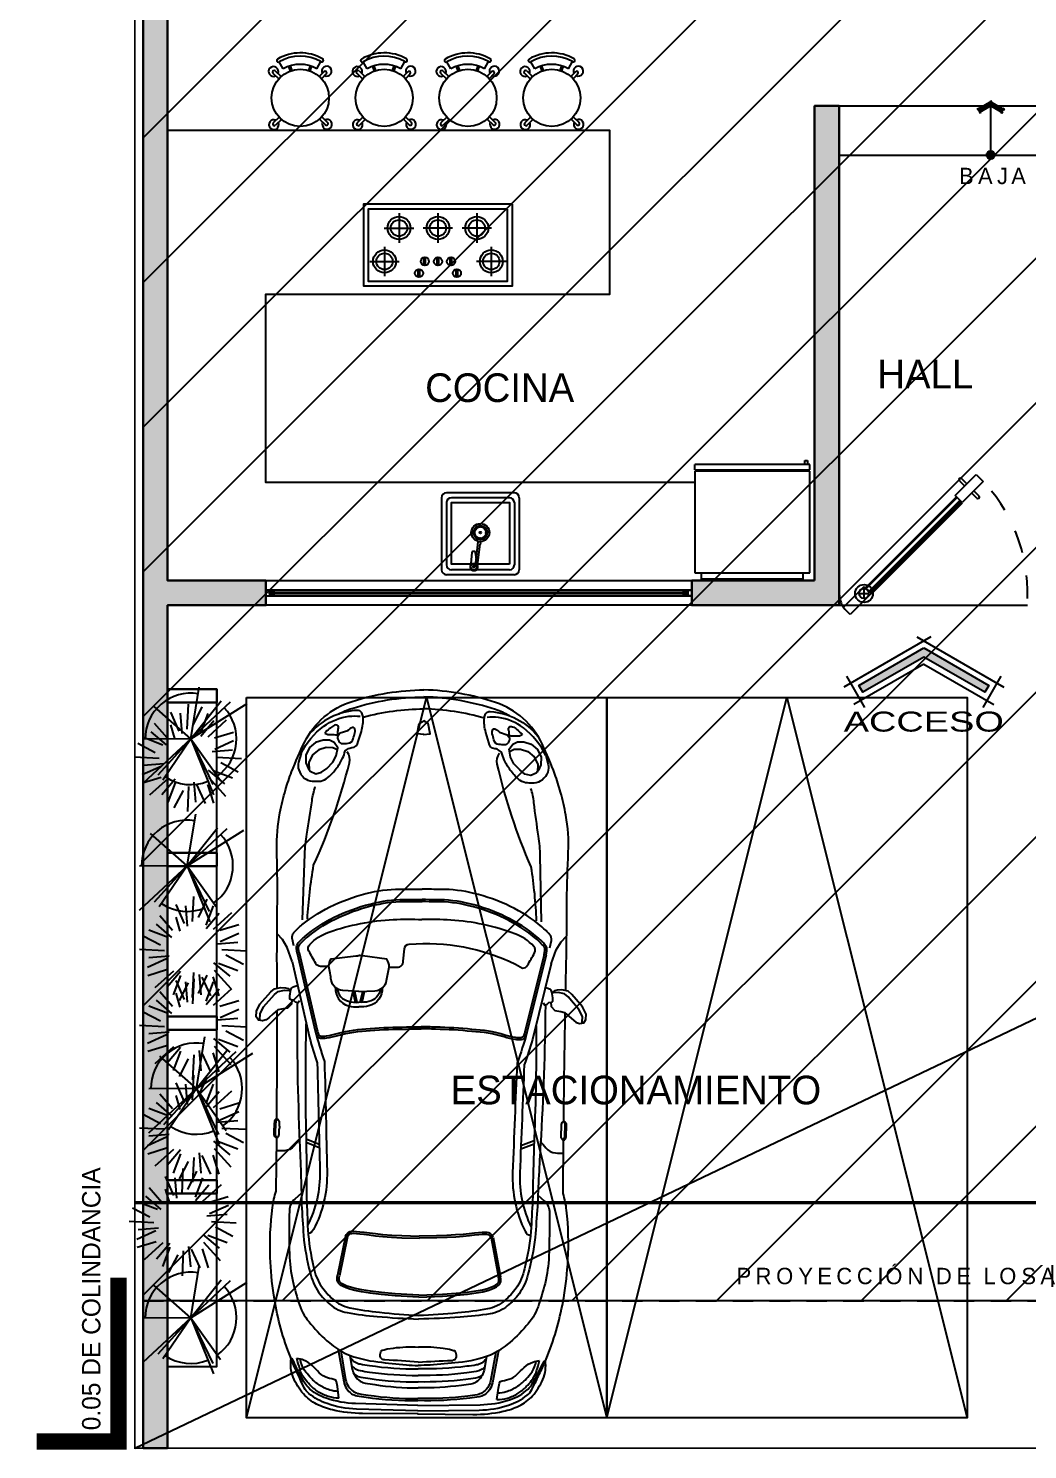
# Model space of a CAD drawing. Header units: metres. Extents: x -58 to 722, y -1100 to 345.
# Drawn here: x -0.65 to 5.45, y -0.01 to 8.67 of the extents above; entities that cross this region are included whole.
import ezdxf
from ezdxf.enums import TextEntityAlignment as Align

# ---------------------------------------------------------------- set-up
doc = ezdxf.new("R2010")
doc.units = ezdxf.units.M
doc.header["$MEASUREMENT"] = 0
for name, pattern in [('CONTINUA', [200, 100, 100]), ('HIDDEN2', [0.1875, 0.125, -0.0625]), ('RAYAS', [0.282222, 0.141111, -0.141111])]:
    doc.linetypes.add(name, pattern=pattern)
doc.layers.get('0').update_dxf_attribs({"color": 255})
for name, color, linetype in [('A-CANCELERÍA', 4, 'Continuous'), ('A-MOBILIARIO SANITARIO', 124, 'Continuous'), ('FSR_ARQ_001TERRENO', 8, 'Continuous'), ('FSR_ARQ_003RELLENODEMUROS', 251, 'Continuous'), ('FSR_ARQ_005VEGETACION', 64, 'Continuous'), ('FSR_ARQ_007PROYECCIONES', 200, 'HIDDEN2'), ('FSR_ARQ_008MOBILIARIO', 115, 'Continuous'), ('FSR_ARQ_009ESCALERA', 40, 'Continuous'), ('FSR_ARQ_010MUROBAJO', 33, 'Continuous'), ('FSR_ARQ_011MOBILIARIOSANI', 124, 'Continuous'), ('FSR_ARQ_012PUERTAS', 233, 'Continuous'), ('FSR_ARQ_014TEXTOS', 142, 'Continuous'), ('FSR_ARQ_019INDICADORES', 65, 'Continuous'), ('FSR_ARQ_022AREAS', 110, 'Continuous'), ('FSR_ARQ_025RESTRI', 140, 'Continuous'), ('FSR_ARQ_026AUTOS', 113, 'Continuous'), ('FSR_ARQ_028JARDINERAS', 133, 'Continuous'), ('MOBILIARIO', 125, 'Continuous')]:
    doc.layers.add(name, color=color, linetype=linetype)
doc.layers.add('FSR_ARQ_002MURO', color=150, linetype='Continuous', lineweight=30)
doc.layers.add('FSR_ARQ_013VENTANAS', color=4, linetype='Continuous', lineweight=5)
doc.styles.add('Arial', font='arial.ttf')
doc.styles.add('ESPACIOS', font='GOTHIC.TTF')
doc.linetypes.add('ZIGZAG', pattern='A,0.00254,-5.08,[131,ltypeshp.shx,S=5.08,R=0,X=-5.08,Y=0],-10.16,[131,ltypeshp.shx,S=5.08,R=180,X=5.08,Y=0],-5.08', length=20.32254)
pattern_1 = [(0, (105.23357, 54.145081), (0.0078125, 0.015625), [0, -0.015625])]

# ---------------------------------------------------------------- blocks, each defined once
blk = doc.blocks.new('parrilla')
at = {"layer": 'A-MOBILIARIO SANITARIO', "color": 252, "linetype": 'Continuous'}
for p, q in [((-0.35, 0.4159), (-0.35, 0.2359)), ((-0.26, 0.3259), (-0.44, 0.3259)), ((-0.1462, 0.3275), (-0.1462, 0.1475)), ((-0.0562, 0.2375), (-0.2362, 0.2375)), ((-0.1462, -0.09), (-0.1462, 0.09)), ((-0.0562, 0), (-0.2362, 0)), ((-0.1462, -0.3275), (-0.1462, -0.1475)), ((-0.35, -0.4159), (-0.35, -0.2359)), ((-0.0562, -0.2375), (-0.2362, -0.2375)), ((-0.26, -0.3259), (-0.44, -0.3259))]:
    blk.add_line(p, q, dxfattribs=at)
at = {"layer": 'A-MOBILIARIO SANITARIO', "linetype": 'Continuous', "ltscale": 0.03}
for p, q in [((-0.446, 0.1209), (-0.397, 0.1209)), ((-0.446, 0.1109), (-0.397, 0.1109)), ((-0.3745, 0.085), (-0.3255, 0.085)), ((-0.3745, 0.075), (-0.3255, 0.075)), ((-0.3745, 0.005), (-0.3255, 0.005)), ((-0.3745, -0.005), (-0.3255, -0.005)), ((-0.3745, -0.075), (-0.3255, -0.075)), ((-0.3745, -0.085), (-0.3255, -0.085)), ((-0.446, -0.1109), (-0.397, -0.1109)), ((-0.446, -0.1209), (-0.397, -0.1209))]:
    blk.add_line(p, q, dxfattribs=at)
for points in [[(0, -0.455), (0, 0.455), (-0.5, 0.455), (-0.5, -0.455)], [(-0.03, -0.425), (-0.03, 0.425), (-0.47, 0.425), (-0.47, -0.425)]]:
    blk.add_lwpolyline(points, close=True, dxfattribs=at)
for centre, radius in [((-0.35, 0.3259), 0.07), ((-0.1462, 0.2375), 0.07), ((-0.4215, 0.1159), 0.025), ((-0.35, 0.08), 0.025), ((-0.35, 0), 0.025), ((-0.1462, 0), 0.07), ((-0.35, -0.08), 0.025), ((-0.4215, -0.1159), 0.025), ((-0.1462, -0.2375), 0.07), ((-0.35, -0.3259), 0.07)]:
    blk.add_circle(centre, radius, dxfattribs=at)
at = {"layer": 'A-MOBILIARIO SANITARIO', "linetype": 'ZIGZAG', "ltscale": 0.001}
for centre in [(-0.35, 0.3259), (-0.1462, 0.2375), (-0.1462, 0), (-0.1462, -0.2375), (-0.35, -0.3259)]:
    blk.add_circle(centre, 0.05, dxfattribs=at)
blk = doc.blocks.new('refri')
at = {"layer": 'A-MOBILIARIO SANITARIO'}
for p, q in [((-11.874, 20.419), (-11.874, 19.668)), ((-11.874, 20.419), (-11.827, 20.419)), ((-11.827, 19.618), (-11.827, 20.468)), ((-11.827, 20.468), (-11.075, 20.468)), ((-11.827, 20.468), (-11.075, 20.468)), ((-11.075, 20.468), (-11.075, 19.618)), ((-11.065, 19.618), (-11.065, 20.468)), ((-11.065, 20.468), (-11.026, 20.468)), ((-11.065, 20.468), (-11.026, 20.468)), ((-11.026, 20.468), (-11.026, 19.618)), ((-10.996, 20.452), (-11.026, 20.452)), ((-11.026, 20.432), (-10.996, 20.432)), ((-10.996, 20.432), (-10.996, 20.452)), ((-11.075, 19.618), (-11.827, 19.618)), ((-11.065, 19.618), (-11.026, 19.618))]:
    blk.add_line(p, q, dxfattribs=at)
at = {"layer": 'MOBILIARIO', "ltscale": 5}
blk.add_line((-11.874, 19.668), (-11.827, 19.668), dxfattribs=at)
blk = doc.blocks.new('A$C65C3464D')
for p, q in [((5559.1, 4341.5), (5562, 4349.3)), ((6884, 4269.1), (6853, 4188.6)), ((6904.4, 4269.7), (6873.5, 4189.2)), ((6309.9, 4011.9), (6070.6, 4058.2)), ((6312.3, 4024.1), (6073, 4070.3)), ((7740.9, 3975.9), (7807.1, 3990.6)), ((7740.9, 3964.5), (7807.1, 3979.2)), ((7740.9, 3946.2), (7807.1, 3931.5)), ((7740.9, 3934.8), (7807.1, 3920.1)), ((6309.9, 3135), (6070.6, 3088.8)), ((6312.3, 3122.9), (6073, 3076.6)), ((6884, 2877.9), (6853, 2958.3)), ((6904.4, 2877.3), (6873.5, 2957.7)), ((5559.1, 2805.5), (5562, 2797.6))]:
    blk.add_line(p, q)
for points in [[(7752.2, 4363.7), (7726.6, 4365.9), (7701.7, 4389.6), (7695.4, 4426.9), (7690.5, 4449.3), (7666.8, 4476.7), (7643.1, 4504), (7629.5, 4520.2), (7623.2, 4542.6), (7628.2, 4566.2), (7648.1, 4579.9), (7681.7, 4579.9), (7725.3, 4558.8), (7801.3, 4492.8), (7819.9, 4470.4), (7827.4, 4431.9), (7826.2, 4403.3, -0.22161), (7809.7, 4371.5, -0.22161)], [(7625.4, 4553), (7631.9, 4557.5), (7665.6, 4557.5), (7709.1, 4536.4), (7785.1, 4470.4), (7803.8, 4448), (7811.2, 4409.5), (7810, 4380.9, -0.062527), (7808.2, 4370.5, -0.062527)], [(5249, 3573.5), (5256.9, 3947.9, -0.076537), (5288.3, 4127.3, -0.086757), (5349.7, 4239.8, -0.10675), (5384.4, 4268.1), (5426.9, 4288.5, -0.003982), (5510.3, 4327.9, -0.016266), (5592.2, 4362.5, -0.052049), (5948, 4458.5, -0.02824), (6179.2, 4482.4, -0.041393), (6483.1, 4471.3, -0.048157), (6583.8, 4449.3), (6910.1, 4449.3)], [(6902.5, 4306.5, 0.024615), (6861.8, 4341.5, -0.223398), (6831.4, 4401.2, 0.00021), (6829.9, 4449.3, 0.00021)], [(6910.1, 4449.4, -0.3707), (6930.7, 4464.1, 0.000614), (6967.8, 4465.5)], [(6910.1, 4449.4, 0.370699), (6930.7, 4434.6, -0.000614), (6967.8, 4433.3)], [(6911.5, 4445.3, -0.309042), (6930.7, 4456.1, 0.000614), (6967.8, 4457.4)], [(7025.6, 4449.4, 0.3707), (7005, 4464.1, -0.000614), (6967.8, 4465.5)], [(7024.2, 4445.3, 0.309042), (7005, 4456.1, -0.000614), (6967.8, 4457.4)], [(7025.6, 4449.4, -0.3707), (7005, 4434.6, 0.000614), (6967.8, 4433.3)], [(7025.6, 4449.4, 0.002126), (7687.2, 4453.1)], [(7823, 4454.5, 0.000281), (7910.3, 4455.6, -0.004665), (8374.5, 4457.2, 0.006938), (8670.5, 4463.5, -0.055982), (8895.6, 4446.2, -0.021498), (9035.7, 4413.1, -0.021353), (9145.9, 4376.9, -0.022762), (9329.2, 4298.3, -0.203444), (9579.6, 4011.9, -0.07526), (9653.4, 3573.5, -0.07526)], [(5230.1, 3572), (5230.1, 3910.3, -0.055426), (5250.6, 4094.3, -0.059428), (5285.2, 4192.2, -0.097452), (5346.6, 4272.4, -0.082707), (5447.4, 4335.4, -0.136156), (5562.3, 4349.5, 0.047635)], [(5281.9, 3573.5), (5289.9, 3953.6, -0.076537), (5321.4, 4133, -0.119374), (5387.7, 4245, -0.071149), (5420.9, 4271.2), (5459.9, 4294.2, -0.003982), (5543.4, 4333.6, -0.005807), (5559.3, 4341.7, -0.004362)], [(6573.3, 4295.8), (6536.7, 4336.1, 0.209375), (6465.7, 4368, 0.008786), (6201, 4365.5, 0.052376), (6034.4, 4343.5, 0.022093), (5889.8, 4301.8, 0.108048), (5774, 4230.3, 0.061356), (5659.5, 4115.8, 0.068655), (5593.4, 4013.6, 0.073523), (5546.7, 3819.5, 0.014318), (5529.6, 3645.7, 0.013039), (5526.4, 3573.5, 0.013039)], [(7748.5, 4316.9), (7734.3, 4325.7), (7739.8, 4342.1), (7750.7, 4353.1), (7752.9, 4368.4, -0.504918), (7767.2, 4376.1, -0.045684), (7814.3, 4370.6, -0.242065), (7831.9, 4356.3, -0.032414), (7840.7, 4332.2, -0.143073)], [(8083.4, 4355.3), (8129.6, 4365.4, -0.220404), (8164.6, 4354.8, -0.037374), (8211.9, 4305.9, -0.064028), (8335.7, 4111.1, -0.05126), (8413.1, 3889.6, -0.061449), (8435.8, 3685.5, 0.010916), (8436.9, 3573.5, 0.008235)], [(5322.9, 4055.9, -0.075551), (5331.6, 4119.6, -0.072826), (5361.6, 4184.5, -0.056103), (5402.8, 4234.4, -0.027417), (5440.3, 4266.9, -0.098085), (5500.3, 4296.9, 0.002459), (5562.1, 4314.1, 0.002459)], [(5322.9, 4055.9), (5392.8, 4064.6, 0.060338), (5432.8, 4074.6, -0.005591), (5446.6, 4127.1, -0.137482), (5476.5, 4177, 0.014112), (5520.3, 4220.7, 0.101805), (5552.8, 4273.1, 0.064537), (5562.1, 4314.1, 0.064537)], [(5363.1, 4060.9, -0.060664), (5371.6, 4111.9, -0.072826), (5401.6, 4176.8, -0.056103), (5442.8, 4226.8, -0.027417), (5480.3, 4259.2, -0.098085), (5540.3, 4289.2, 0.000743), (5559, 4294.4)], [(7733.6, 4331.2, 0.013204), (6885, 4308.8, -0.006823), (6503.7, 4293.9, -0.002349), (6314.1, 4280.8, 0.035892), (6087.8, 4238.4, 0.099022), (5969.1, 4185.5, 0.0549), (5894.3, 4114.6, 0.134174), (5845.7, 4010, 0.023136), (5823.3, 3826.9, 0.011713), (5810, 3573.5, 0.011713)], [(7607.2, 4276.6, 0.010667), (6921.4, 4270.2, -0.006823), (6539.8, 4263.7, -0.002349), (6350, 4254.8, 0.035892), (6122.8, 4217.5, 0.099022), (6003, 4167.3, 0.0549), (5926.6, 4098, 0.134174), (5875.7, 3994.5, 0.023136), (5849.2, 3812, 0.011039), (5831.1, 3573.5, 0.011039)], [(7523.2, 4253.8, 0.019279), (7369.1, 4205.5, -0.001296), (6707.5, 4184.2, -0.122005), (6376.5, 4256, -0.122005)], [(8039, 4334), (7566.1, 4220.1, 0.053281), (7538.1, 4210.1, 0.257952), (7521.1, 4186.2, 0.069501), (7522.1, 4149.2, 0.029071), (7537.6, 4081.3, -0.06163), (7569.3, 3883.4, -0.023841), (7580.9, 3661.7, -0.020054), (7583.3, 3573.5, -0.020054)], [(8041.9, 4322), (7569, 4208.1, 0.053281), (7543.5, 4199, 0.257952), (7533.4, 4184.8, 0.069501), (7534.4, 4151.2, 0.029071), (7549.5, 4084.8, -0.06151), (7581.7, 3884.2, -0.023756), (7593.3, 3662.1, -0.019965), (7595.7, 3573.3, -0.019965)], [(7807.6, 3955.3), (7812.7, 4053.6, -0.352581), (7875.7, 4124.2, 0.008047), (7958.9, 4139.3), (7958.9, 4189.7, -0.270521), (7976.6, 4219.9, 0.000614), (8052.2, 4262.7, -0.331797), (8092.6, 4257.7, -0.11427), (8168.2, 4141.8, -0.074246), (8248.9, 3748.7, -0.021686), (8250.8, 3573.5, -0.021686)], [(8039, 4334), (8066.3, 4337.9, -0.220404), (8101.3, 4327.3, -0.037374), (8148.6, 4278.4, -0.064028), (8272.4, 4083.6, -0.05126), (8349.7, 3862.1, -0.061449), (8372.4, 3658, 0.008235), (8372.8, 3573.5, 0.008235)], [(8040.7, 4321.7), (8068, 4325.6, -0.220404), (8093.1, 4318, -0.037374), (8139.1, 4270.5, -0.064028), (8261.2, 4078.3, -0.05126), (8337.7, 3859.2, -0.061449), (8360.1, 3658.2, 0.008235), (8360.4, 3573.2, 0.008235)], [(8242, 4303.4), (8645, 4292.2, -0.03271), (8765.5, 4280.9, 0.00658), (8970.7, 4250.8, -0.040733), (9057.4, 4231.9, -0.249875)], [(8247.6, 4273.3, -0.028311), (8577.2, 4237.6, 0.046105), (9204.2, 4024.9, 0.219439), (9270.2, 4038.1, -0.325452)], [(9259.5, 4320.4), (9204.9, 4335.4, 0.15571), (9157.9, 4333.5, 0.128859), (9108.9, 4299.7, 0.172618), (9090.1, 4250.7, 0.012779), (9090.1, 4211.2, 0.149305), (9105.1, 4166.1, 0.057452), (9139, 4128.4, 0.039867), (9199.3, 4083.3, 0.038453), (9231.3, 4066.3, 0.044126), (9276.5, 4051.3), (9287.8, 4036.2, -0.151431), (9297.2, 4009.9, 0.389635), (9334.9, 3972.2), (9397, 3953.4, 0.094342), (9485.5, 3944, 0.108453), (9510, 3951.5, 0.290912), (9525.1, 3979.8, 0.205966), (9375, 4273, 0.700887)], [(9259.5, 4320.4, -0.118384), (9426.1, 4182.8, -0.125214), (9488.7, 4029.8, -0.057098), (9488.7, 3960.9, 1.07298)], [(7566.1, 4220.1, 0.02035), (7377.5, 4161.4, -0.001309), (6708.8, 4139.9, -0.124047), (6351.5, 4218.8, -0.239135), (6326.6, 4252.5, -0.239135)], [(9383.8, 4175.5), (9376.3, 4158.5), (9376.3, 4130.3, -0.04992), (9374.4, 4111.5, 0.494644), (9387.6, 4096.4, -0.100112), (9415.8, 4092.7, 0.588914), (9434.7, 4109.6, 0.119485), (9421.5, 4135.9, -0.013341), (9398.9, 4164.2, 0.140517), (9383.8, 4175.5, -0.473723)], [(7832.6, 4098.4, 0.358011), (7719.8, 4017.6, 0.087142), (7714.3, 3955.3)], [(7822.4, 4086.9, 0.316561), (7747.3, 4017.6, 0.087142), (7741.8, 3955.3)], [(7958.9, 4139.3, -0.146365), (8005.9, 4125.2), (8025.2, 3976.2, -0.020696), (8027.1, 3955.3, -0.020696)], [(9370.6, 4094.5, 0.247528), (9353.7, 4098.3, 0.056791), (9334.9, 4090.8, 0.281439), (9321.7, 4068.2, 0.017622), (9323.6, 4034.3, 0.327274), (9351.8, 4002.3, -0.021137), (9387.6, 3992.9, 0.219354), (9415.8, 3996.7, 0.356278), (9419.6, 4008, 0.072558), (9410.2, 4024.9, 0.066843), (9398.9, 4036.2), (9383.8, 4083.3), (9370.6, 4094.5)], [(9500.8, 4094.6, -0.046386), (9536.7, 4011.9, -0.07526), (9610.5, 3573.5)], [(5620.4, 4063), (5423.6, 4027.5, 0.207319), (5350.4, 3978.7, 0.101931), (5338.2, 3947.4, 0.00876), (5329.5, 3889.9, 0.038849), (5312, 3573.5, 0.03739)], [(5610.8, 4047.1), (5436.4, 4015.6, 0.207319), (5363.2, 3966.8, 0.101931), (5351, 3935.5, 0.00876), (5342.3, 3878, 0.03739), (5324.5, 3573.5, 0.03739)], [(5584.6, 3990.7), (5500.9, 3975.5, 0.207319), (5427.7, 3926.8, 0.101931), (5415.5, 3895.4, 0.00876), (5406.8, 3837.9, 0.032481), (5388.7, 3573.5)], [(5473.3, 3966.7, 0.0341), (5464.3, 3954.6, 0.101931), (5452.1, 3923.3, 0.00876), (5443.4, 3865.8, 0.035895), (5425.4, 3573.5, 0.035895)], [(5520, 3979, 0.056082), (5504.4, 3959.8, 0.101931), (5492.2, 3928.5, 0.00876), (5483.4, 3871, 0.036536), (5465.6, 3573.5, 0.036536)], [(5570.9, 3988.2, 0.088206), (5544.5, 3959.8, 0.101931), (5532.3, 3928.5, 0.00876), (5523.6, 3871, 0.036536), (5505.7, 3573.5, 0.036536)], [(7832.6, 3812.3, -0.358011), (7719.8, 3893.1, -0.087142), (7714.3, 3955.3)], [(7822.4, 3823.7, -0.316561), (7747.3, 3893.1, -0.087142), (7741.8, 3955.3)], [(7807.6, 3955.3), (7812.7, 3857.1, 0.352581), (7875.7, 3786.5, -0.008047), (7958.9, 3771.4), (7958.9, 3721)], [(7958.9, 3771.4, 0.146365), (8005.9, 3785.5), (8025.2, 3934.5, 0.020696), (8027.1, 3955.3, 0.020696)], [(9483.7, 3943.9, -0.063252), (9537.7, 3573.5, -0.063252)], [(5547.4, 3573.5, 0.004647), (5558.4, 3777, -0.212789), (5570.6, 3801.4, -0.225042), (5591.5, 3806.6, -0.010282), (5607.2, 3803.1, -0.358153), (5617.7, 3789.2, 0.030605), (5626.4, 3763.1), (5631.6, 3724.8, -0.044318), (5638.7, 3573.5, -0.044318)], [(7958.9, 3721, 0.460181), (7995.4, 3686.1), (8070.6, 3679.3, -0.361883), (8099.7, 3650.3, -0.136022), (7982.2, 3000.9, -0.015575)], [(5230.1, 3574.9), (5230.1, 3236.7, 0.055426), (5250.6, 3052.6, 0.059428), (5285.2, 2954.7, 0.097452), (5346.6, 2874.5, 0.082707), (5447.4, 2811.6, 0.136156), (5562.3, 2797.4, -0.047635)], [(5249, 3573.5), (5256.9, 3199, 0.076537), (5288.3, 3019.7, 0.086757), (5349.7, 2907.2, 0.10675), (5384.4, 2878.9), (5426.9, 2858.4, 0.003982), (5510.3, 2819.1, 0.016266), (5592.2, 2784.5, 0.052049), (5948, 2688.5, 0.02824), (6179.2, 2664.6, 0.041393), (6483.1, 2675.6, 0.048157), (6583.8, 2697.6), (6910.1, 2697.6)], [(5281.9, 3573.5), (5289.9, 3193.3, 0.076537), (5321.4, 3014, 0.119374), (5387.7, 2901.9, 0.071149), (5420.9, 2875.8), (5459.9, 2852.7, 0.003982), (5543.4, 2813.4, 0.005807), (5559.3, 2805.3, 0.004362)], [(5620.4, 3083.9), (5423.6, 3119.5, -0.207319), (5350.4, 3168.2, -0.101931), (5338.2, 3199.6, -0.00876), (5329.5, 3257, -0.038849), (5312, 3573.5, -0.03739)], [(5610.8, 3099.9), (5436.4, 3131.4, -0.207319), (5363.2, 3180.1, -0.101931), (5351, 3211.5, -0.00876), (5342.3, 3268.9, -0.03739), (5324.5, 3573.5, -0.03739)], [(5584.6, 3156.3), (5500.9, 3171.4, -0.207319), (5427.7, 3220.2, -0.101931), (5415.5, 3251.5, -0.00876), (5406.8, 3309, -0.032481), (5388.7, 3573.5)], [(5473.3, 3180.3, -0.0341), (5464.3, 3192.3, -0.101931), (5452.1, 3223.7, -0.00876), (5443.4, 3281.1, -0.035895), (5425.4, 3573.5, -0.035895)], [(5520, 3168, -0.056082), (5504.4, 3187.1, -0.101931), (5492.2, 3218.4, -0.00876), (5483.4, 3275.9, -0.036536), (5465.6, 3573.5, -0.036536)], [(5570.9, 3158.8, -0.088206), (5544.5, 3187.1, -0.101931), (5532.3, 3218.4, -0.00876), (5523.6, 3275.9, -0.036536), (5505.7, 3573.5, -0.036536)], [(6573.3, 2851.1), (6536.7, 2810.8, -0.209375), (6465.7, 2779, -0.008786), (6201, 2781.4, -0.052376), (6034.4, 2803.5, -0.022093), (5889.8, 2845.1, -0.108048), (5774, 2916.6, -0.061356), (5659.5, 3031.2, -0.068655), (5593.4, 3133.3, -0.073523), (5546.7, 3327.4, -0.014318), (5529.6, 3501.3, -0.013039), (5526.4, 3573.5, -0.013039)], [(5547.4, 3573.5, -0.004647), (5558.4, 3369.9, 0.212789), (5570.6, 3345.6, 0.225042), (5591.5, 3340.3, 0.010282), (5607.2, 3343.8, 0.358153), (5617.7, 3357.8, -0.030605), (5626.4, 3383.9), (5631.6, 3422.2, 0.044318), (5638.7, 3573.5, 0.044318)], [(7733.6, 2815.7, -0.013204), (6885, 2838.1, 0.006823), (6503.7, 2853.1, 0.002349), (6314.1, 2866.2, -0.035892), (6087.8, 2908.6, -0.099022), (5969.1, 2961.4, -0.0549), (5894.3, 3032.4, -0.134174), (5845.7, 3137, -0.023136), (5823.3, 3320, -0.011713), (5810, 3573.5, -0.011713)], [(7607.2, 2870.4, -0.010667), (6921.4, 2876.8, 0.006823), (6539.8, 2883.2, 0.002349), (6350, 2892.1, -0.035892), (6122.8, 2929.5, -0.099022), (6003, 2979.7, -0.0549), (5926.6, 3049, -0.134174), (5875.7, 3152.5, -0.023136), (5849.2, 3335, -0.011039), (5831.1, 3573.5, -0.011039)], [(8039, 2813), (7566.1, 2926.8, -0.053281), (7538.1, 2936.8, -0.257952), (7521.1, 2960.8, -0.069501), (7522.1, 2997.8, -0.029071), (7537.6, 3065.6, 0.06163), (7569.3, 3263.6, 0.023841), (7580.9, 3485.3, 0.020054), (7583.3, 3573.5, 0.020054)], [(8041.9, 2825), (7569, 2938.9, -0.053281), (7543.5, 2948, -0.257952), (7533.4, 2962.2, -0.069501), (7534.4, 2995.7, -0.029071), (7549.5, 3062.2, 0.06151), (7581.7, 3262.7, 0.023756), (7593.3, 3484.8, 0.019965), (7595.7, 3573.6, 0.019965)], [(7823, 2692.4, -0.000281), (7910.3, 2691.3, 0.004665), (8374.5, 2689.8, -0.006938), (8670.5, 2683.5, 0.055982), (8895.6, 2700.8, 0.021498), (9035.7, 2733.8, 0.021353), (9145.9, 2770, 0.022762), (9329.2, 2848.7, 0.203444), (9579.6, 3135, 0.07526), (9653.4, 3573.5, 0.07526)], [(7982.2, 3000.9), (7958.9, 2957.3, 0.270521), (7976.6, 2927, -0.000614), (8052.2, 2884.2, 0.331797), (8092.6, 2889.3, 0.11427), (8168.2, 3005.2, 0.074246), (8248.9, 3398.2, 0.021686), (8250.8, 3573.5)], [(8039, 2813), (8066.3, 2809.1, 0.220404), (8101.3, 2819.7, 0.037374), (8148.6, 2868.5, 0.064028), (8272.4, 3063.3, 0.05126), (8349.7, 3284.8, 0.061449), (8372.4, 3488.9, -0.008235), (8372.8, 3573.5, -0.008235)], [(8040.7, 2825.2), (8068, 2821.4, 0.220404), (8093.1, 2828.9, 0.037374), (8139.1, 2876.4, 0.064028), (8261.2, 3068.6, 0.05126), (8337.7, 3287.7, 0.061449), (8360.1, 3488.8, -0.008235), (8360.4, 3573.7, -0.008235)], [(8083.4, 2791.6), (8129.6, 2781.6, 0.220404), (8164.6, 2792.2, 0.037374), (8211.9, 2841, 0.064028), (8335.7, 3035.8, 0.05126), (8413.1, 3257.3, 0.061449), (8435.8, 3461.4, -0.010916), (8436.9, 3573.5, -0.008235)], [(9483.7, 3203.1, 0.063252), (9537.7, 3573.5, 0.063252)], [(9500.8, 3052.4, 0.046386), (9536.7, 3135, 0.07526), (9610.5, 3573.5)], [(9259.5, 2826.6), (9204.9, 2811.5, -0.15571), (9157.9, 2813.4, -0.128859), (9108.9, 2847.3, -0.172618), (9090.1, 2896.2, -0.012779), (9090.1, 2935.7, -0.149305), (9105.1, 2980.9, -0.057452), (9139, 3018.5, -0.039867), (9199.3, 3063.7, -0.038453), (9231.3, 3080.6, -0.044126), (9276.5, 3095.7), (9287.8, 3110.7, 0.151431), (9297.2, 3137.1, -0.389635), (9334.9, 3174.7), (9397, 3193.5, -0.094342), (9485.5, 3202.9, -0.108453), (9510, 3195.4, -0.290912), (9525.1, 3167.2, -0.205966), (9375, 2874, -0.700887)], [(9259.5, 2826.6, 0.118384), (9426.1, 2964.1, 0.125214), (9488.7, 3117.1, 0.057098), (9488.7, 3186, -1.07298)], [(9370.6, 3052.4, -0.247528), (9353.7, 3048.6, -0.056791), (9334.9, 3056.2, -0.281439), (9321.7, 3078.7, -0.017622), (9323.6, 3112.6, -0.327274), (9351.8, 3144.6, 0.021137), (9387.6, 3154, -0.219354), (9415.8, 3150.2, -0.356278), (9419.6, 3139, -0.072558), (9410.2, 3122, -0.066843), (9398.9, 3110.7), (9383.8, 3063.7), (9370.6, 3052.4)], [(5322.9, 3091, 0.075551), (5331.6, 3027.4, 0.072826), (5361.6, 2962.5, 0.056103), (5402.8, 2912.5, 0.027417), (5440.3, 2880.1, 0.098085), (5500.3, 2850.1, -0.002459), (5562.1, 2832.8, -0.002459)], [(5322.9, 3091), (5392.8, 3082.3, -0.060338), (5432.8, 3072.3, 0.005591), (5446.6, 3019.9, 0.137482), (5476.5, 2969.9, -0.014112), (5520.3, 2926.2, -0.101805), (5552.8, 2873.8, -0.064537), (5562.1, 2832.8, -0.064537)], [(5363.1, 3086, 0.060664), (5371.6, 3035, 0.072826), (5401.6, 2970.1, 0.056103), (5442.8, 2920.2, 0.027417), (5480.3, 2887.7, 0.098085), (5540.3, 2857.7, -0.000743), (5559, 2852.6)], [(8247.6, 2873.6, 0.028311), (8577.2, 2909.4, -0.046105), (9204.2, 3122, -0.219439), (9270.2, 3108.8, 0.325452)], [(9383.8, 2971.5), (9376.3, 2988.4), (9376.3, 3016.6, 0.04992), (9374.4, 3035.5, -0.494644), (9387.6, 3050.5, 0.100112), (9415.8, 3054.3, -0.588914), (9434.7, 3037.3, -0.119485), (9421.5, 3011, 0.013341), (9398.9, 2982.8, -0.140517), (9383.8, 2971.5, 0.473723)], [(7566.1, 2926.8, -0.02035), (7377.5, 2985.6, 0.001309), (6708.8, 3007, 0.124047), (6351.5, 2928.1, 0.239135), (6326.6, 2894.4, 0.239135)], [(7523.2, 2893.2, -0.019279), (7369.1, 2941.5, 0.001296), (6707.5, 2962.7, 0.122005), (6376.5, 2891, 0.122005)], [(8242, 2843.5), (8645, 2854.8, 0.03271), (8765.5, 2866.1, -0.00658), (8970.7, 2896.2, 0.040733), (9057.4, 2915, 0.249875)], [(6902.5, 2840.4, -0.024615), (6861.8, 2805.4, 0.223398), (6831.4, 2745.8, -0.00021), (6829.9, 2697.6, -0.00021)], [(7752.2, 2783.2), (7726.6, 2781), (7701.7, 2757.4), (7695.4, 2720.1), (7690.5, 2697.7), (7666.8, 2670.3), (7643.1, 2642.9), (7629.5, 2626.8), (7623.2, 2604.4), (7628.2, 2580.7), (7648.1, 2567), (7681.7, 2567), (7725.3, 2588.2), (7801.3, 2654.1), (7819.9, 2676.5), (7827.4, 2715.1), (7826.2, 2743.7, 0.22161), (7809.7, 2775.4, 0.22161)], [(7748.5, 2830.1), (7734.3, 2821.3), (7739.8, 2804.9), (7750.7, 2793.9), (7752.9, 2778.5, 0.504918), (7767.2, 2770.9, 0.045684), (7814.3, 2776.4, 0.242065), (7831.9, 2790.6, 0.032414), (7840.7, 2814.7, 0.143073)], [(6910.1, 2697.6, -0.370699), (6930.7, 2712.3, 0.000614), (6967.8, 2713.7)], [(6910.1, 2697.6, 0.3707), (6930.7, 2682.8, -0.000614), (6967.8, 2681.5)], [(6911.5, 2701.6, 0.309042), (6930.7, 2690.9, -0.000614), (6967.8, 2689.5)], [(7025.6, 2697.6, 0.3707), (7005, 2712.3, -0.000614), (6967.8, 2713.7)], [(7024.2, 2701.6, -0.309042), (7005, 2690.9, 0.000614), (6967.8, 2689.5)], [(7025.6, 2697.6, -0.3707), (7005, 2682.8, 0.000614), (6967.8, 2681.5)], [(7025.6, 2697.6, -0.002126), (7687.2, 2693.9)], [(7625.4, 2593.9), (7631.9, 2589.4), (7665.6, 2589.4), (7709.1, 2610.6), (7785.1, 2676.5), (7803.8, 2698.9), (7811.2, 2737.5), (7810, 2766.1, 0.062527), (7808.2, 2776.5, 0.062527)]]:
    blk.add_lwpolyline(points, format="xyb")
for points in [[(7987.1, 4364), (8072.6, 4395.2), (8121.9, 4423.3), (8156.1, 4457.5)], [(7987.1, 4364), (7523.2, 4253.8)], [(9201.2, 4290.2), (9169.2, 4277.1), (9150.3, 4263.9), (9135.3, 4230), (9144.7, 4194.3), (9169.2, 4162.3), (9206.8, 4126.5), (9246.4, 4105.8), (9295.3, 4096.4), (9327.3, 4119), (9340.5, 4147.2), (9340.5, 4186.8), (9327.3, 4231.9), (9295.3, 4269.5), (9248.2, 4292.1), (9201.2, 4290.2)], [(9282.4, 4098.9), (9282.4, 4099), (9295.6, 4127.2), (9295.6, 4166.7), (9282.4, 4211.9), (9250.4, 4249.5), (9203.3, 4272.1), (9156.3, 4270.2)], [(5943.4, 3573.5), (5951.1, 3718.5), (5957.5, 3803.2), (5964.7, 3871), (5972.3, 3924.1), (5980.3, 3964.8), (5988.4, 3995.3), (5996.3, 4017.9), (6004, 4034.8), (6011.2, 4048), (6018.1, 4058.1), (6025.2, 4065.3), (6032.6, 4070.1), (6040.8, 4072.7), (6050.1, 4073.4), (6060.7, 4072.5), (6073, 4070.3)], [(5955.8, 3572.8), (5963.4, 3717.7), (5969.8, 3802.1), (5977, 3869.5), (5984.5, 3922), (5992.4, 3962), (6000.2, 3991.6), (6007.8, 4013.3), (6015.1, 4029.3), (6021.7, 4041.5), (6027.7, 4050.2), (6033.1, 4055.7), (6037.9, 4058.8), (6043.2, 4060.5), (6050, 4061), (6059.1, 4060.2), (6070.8, 4058.1)], [(6306.4, 4013.2), (6315.9, 4008.1), (6322, 4003.7), (6325.8, 3999.3), (6328.3, 3993.8), (6330, 3985.6), (6330.5, 3973.7), (6329.8, 3957.7), (6327.8, 3937.1), (6324.8, 3911.4), (6321.1, 3879.9), (6317, 3841.9), (6312.9, 3796.4), (6309.2, 3742.7), (6306.1, 3680), (6303.2, 3573.8)], [(6312.3, 4024.1), (6322.5, 4018.6), (6330.4, 4012.8), (6336.3, 4006.1), (6340.2, 3997.7), (6342.3, 3987.1), (6342.9, 3973.7), (6342.1, 3956.8), (6340.1, 3935.8), (6337.1, 3910), (6333.4, 3878.6), (6329.3, 3840.7), (6325.3, 3795.4), (6321.5, 3742), (6318.5, 3679.5), (6315.5, 3573.5)], [(5943.4, 3573.5), (5951.1, 3428.4), (5957.5, 3343.7), (5964.7, 3275.9), (5972.3, 3222.8), (5980.3, 3182.2), (5988.4, 3151.7), (5996.3, 3129.1), (6004, 3112.2), (6011.2, 3099), (6018.1, 3088.9), (6025.2, 3081.6), (6032.6, 3076.8), (6040.8, 3074.2), (6050.1, 3073.5), (6060.7, 3074.4), (6073, 3076.6)], [(5955.8, 3574.1), (5963.4, 3429.2), (5969.8, 3344.8), (5977, 3277.5), (5984.5, 3224.9), (5992.4, 3184.9), (6000.2, 3155.3), (6007.8, 3133.7), (6015.1, 3117.7), (6021.7, 3105.5), (6027.7, 3096.8), (6033.1, 3091.3), (6037.9, 3088.1), (6043.2, 3086.5), (6050, 3086), (6059.1, 3086.7), (6070.8, 3088.8)], [(6306.4, 3133.8), (6315.9, 3138.8), (6322, 3143.3), (6325.8, 3147.7), (6328.3, 3153.2), (6330, 3161.3), (6330.5, 3173.2), (6329.8, 3189.3), (6327.8, 3209.9), (6324.8, 3235.5), (6321.1, 3267), (6317, 3305.1), (6312.9, 3350.5), (6309.2, 3404.2), (6306.1, 3467), (6303.2, 3573.1)], [(6312.3, 3122.9), (6322.5, 3128.3), (6330.4, 3134.1), (6336.3, 3140.9), (6340.2, 3149.2), (6342.3, 3159.8), (6342.9, 3173.2), (6342.1, 3190.1), (6340.1, 3211.2), (6337.1, 3237), (6333.4, 3268.4), (6329.3, 3306.3), (6325.3, 3351.5), (6321.5, 3404.9), (6318.5, 3467.5), (6315.5, 3573.5)], [(9380.1, 3571.7), (9384.4, 3613.2), (9448.8, 3601.8), (9464.6, 3573.5)], [(9380.1, 3575.2), (9384.4, 3533.7), (9448.8, 3545.2), (9464.6, 3573.5)], [(9201.2, 2856.7), (9169.2, 2869.9), (9150.3, 2883), (9135.3, 2916.9), (9144.7, 2952.7), (9169.2, 2984.7), (9206.8, 3020.4), (9246.4, 3041.1), (9295.3, 3050.5), (9327.3, 3027.9), (9340.5, 2999.7), (9340.5, 2960.2), (9327.3, 2915), (9295.3, 2877.4), (9248.2, 2854.8), (9201.2, 2856.7)], [(9282.4, 3048), (9282.4, 3048), (9295.6, 3019.7), (9295.6, 2980.2), (9282.4, 2935.1), (9250.4, 2897.4), (9203.3, 2874.8), (9156.3, 2876.7)], [(7987.1, 2782.9), (7523.2, 2893.2)], [(7987.1, 2782.9), (8072.6, 2751.8), (8121.9, 2723.6), (8156.1, 2689.4)]]:
    blk.add_lwpolyline(points)
blk = doc.blocks.new('125')
at = {"color": 0}
for p, q in [((1739.614, 1394.376), (1739.742, 1393.984)), ((1739.965, 1393.982), (1739.801, 1394.37)), ((1739.993, 1394.342), (1740.019, 1393.928)), ((1740.166, 1394.524), (1740.13, 1394.017)), ((1740.441, 1394.447), (1740.246, 1394.097)), ((1740.401, 1393.938), (1740.56, 1394.328)), ((1739.716, 1393.846), (1739.384, 1394.23)), ((1740.676, 1394.173), (1740.401, 1393.862)), ((1740.543, 1393.846), (1740.927, 1394.179)), ((1739.625, 1393.704), (1739.234, 1393.863)), ((1739.39, 1393.979), (1739.701, 1393.704)), ((1740.679, 1393.598), (1741.068, 1393.762)), ((1741.068, 1393.93), (1740.681, 1393.82)), ((1739.546, 1393.432), (1739.155, 1393.469)), ((1739.407, 1393.671), (1739.664, 1393.528)), ((1741.04, 1393.57), (1740.609, 1393.541)), ((1740.715, 1393.433), (1741.221, 1393.397)), ((1739.581, 1393.267), (1739.193, 1393.103)), ((1739.635, 1393.321), (1739.221, 1393.296)), ((1740.559, 1393.161), (1740.87, 1392.887)), ((1740.635, 1393.161), (1741.026, 1393.003)), ((1740.794, 1393.317), (1741.145, 1393.122)), ((1739.579, 1393.045), (1739.193, 1392.935)), ((1739.717, 1393.019), (1739.333, 1392.687)), ((1739.859, 1393.004), (1739.584, 1392.693)), ((1739.859, 1392.928), (1739.7, 1392.537)), ((1740.131, 1392.848), (1740.094, 1392.342)), ((1740.242, 1392.938), (1740.267, 1392.523)), ((1740.296, 1392.884), (1740.459, 1392.495)), ((1740.518, 1392.882), (1740.628, 1392.495)), ((1740.544, 1393.02), (1740.876, 1392.636)), ((1740.015, 1392.769), (1739.819, 1392.418))]:
    blk.add_line(p, q, dxfattribs=at)
blk = doc.blocks.new('ARP-PLANTA 1')
for q in [(0.046, 0.2808), (-0.1996, 0.1755), (0.1645, 0.2061), (0.216, 0.2022), (0.3064, 0.1926), (-0.261, -0.2427), (-0.259, -0.0018), (-0.179, -0.197), (-0.1525, -0.2235), (0.1612, -0.2266), (0.1194, -0.2483), (0.1232, -0.3043)]:
    blk.add_line((0, 0), q)
for start, end in [(80.70396, 180.39974), (305.42444, 43.11448), (235.69766, 292.04181)]:
    blk.add_arc((0, 0), 0.248, start, end)
blk = doc.blocks.new('*U34')
at = {"layer": 'A-CANCELERÍA'}
for points in [[(0, -0.0175), (0.05, -0.0175), (0.05, -0.008), (0.022, -0.008), (0.022, 0.008), (0.05, 0.008), (0.05, 0.0175), (0, 0.0175)], [(0, 0.0175), (2.6, 0.0175), (2.6, -0.0175), (0, -0.0175)], [(2.575, 0.005), (0.025, 0.005), (0.025, -0.005), (2.575, -0.005)], [(2.6, -0.0175), (2.55, -0.0175), (2.55, -0.008), (2.578, -0.008), (2.578, 0.008), (2.55, 0.008), (2.55, 0.0175), (2.6, 0.0175)]]:
    blk.add_lwpolyline(points, close=True, dxfattribs=at)
blk = doc.blocks.new('Flecha_1')
blk.add_hatch(color=256).paths.add_polyline_path([(0, 0.000758), (0.003041, -0.000998), (0.002854, -0.001323), (0, 0.000325), (-0.002854, -0.001323), (-0.003041, -0.000998)])
for p, q in [((0.000325, 0.00127), (-0.00375, -0.001083)), ((-0.000325, 0.00127), (0.00375, -0.001083)), ((0, 0), (-0.003281, -0.001894)), ((0, 0), (0.003281, -0.001894)), ((-0.003613, -0.00057), (-0.002769, -0.002032)), ((0.003613, -0.00057), (0.002769, -0.002032))]:
    blk.add_line(p, q)
blk.add_lwpolyline([(0, 0.000758), (0.003041, -0.000998), (0.002854, -0.001323), (0, 0.000325), (-0.002854, -0.001323), (-0.003041, -0.000998)], close=True)
blk = doc.blocks.new('Acceso')
at = {"xscale": 2.4, "yscale": 2.4, "zscale": 2.4}
blk.add_blockref('Flecha_1', (0, -0.0026), dxfattribs=at)
at = {"style": 'Arial', "flags": 8}
for width, p, p2 in [(1.355995, (-0.009, -0.0102), (0.009, -0.0102)), (8.566837, (-0.009, -0.0132), (0.009, -0.0132))]:
    blk.add_attdef('A', text='', height=0.00225, dxfattribs=dict(at, width=width)).set_placement(p, p2, align=Align.FIT)
blk = doc.blocks.new('SILLA-BAR')
at = {"layer": 'MOBILIARIO', "color": 0, "linetype": 'ByBlock'}
for p, q in [((-0.1025, 0.1775), (-0.1275, 0.2208)), ((-0.1025, 0.1775), (-0.1275, 0.2208)), ((-0.0705, 0.1925), (-0.0602, 0.1643)), ((-0.0705, 0.1925), (-0.0602, 0.1643)), ((-0.0611, 0.1959), (-0.0508, 0.1678)), ((-0.0611, 0.1959), (-0.0508, 0.1678)), ((0.0611, 0.1959), (0.0508, 0.1678)), ((0.0611, 0.1959), (0.0508, 0.1678)), ((0.0705, 0.1925), (0.0602, 0.1643)), ((0.0705, 0.1925), (0.0602, 0.1643)), ((0.1025, 0.1775), (0.1275, 0.2208)), ((0.1025, 0.1775), (0.1275, 0.2208)), ((-0.166, 0.1519), (-0.1306, 0.1165)), ((-0.166, 0.1519), (-0.1306, 0.1165)), ((-0.1519, 0.166), (-0.1165, 0.1306)), ((-0.1519, 0.166), (-0.1165, 0.1306)), ((0.1451, 0.1593), (0.1165, 0.1306)), ((0.1451, 0.1593), (0.1165, 0.1306)), ((0.1593, 0.1451), (0.1306, 0.1165)), ((0.1593, 0.1451), (0.1306, 0.1165)), ((-0.1306, -0.1165), (-0.166, -0.1519)), ((-0.1306, -0.1165), (-0.166, -0.1519)), ((-0.1165, -0.1306), (-0.1519, -0.166)), ((-0.1165, -0.1306), (-0.1519, -0.166)), ((0.1165, -0.1306), (0.1519, -0.166)), ((0.1165, -0.1306), (0.1519, -0.166)), ((0.1306, -0.1165), (0.166, -0.1519)), ((0.1306, -0.1165), (0.166, -0.1519))]:
    blk.add_line(p, q, dxfattribs=at)
blk.add_circle((0, 0), 0.175, dxfattribs=at)
blk.add_circle((0, 0), 0.175, dxfattribs=at)
for centre, radius, start, end in [((0, 0), 0.275, 60, 120), ((0, 0), 0.275, 60, 120), ((-0.1325, 0.2295), 0.01, 120, 300), ((-0.1325, 0.2295), 0.01, 120, 300), ((0, 0), 0.255, 60, 120), ((0, 0), 0.255, 60, 120), ((0, 0), 0.205, 60, 120), ((0, 0), 0.205, 60, 120), ((0.1325, 0.2295), 0.01, 240, 60), ((0.1325, 0.2295), 0.01, 240, 60), ((-0.1589, 0.1589), 0.01, 45, 225), ((-0.1589, 0.1589), 0.01, 45, 225), ((0.1522, 0.1522), 0.01, 315, 135), ((0.1522, 0.1522), 0.01, 315, 135), ((-0.1589, -0.1589), 0.01, 135, 315), ((-0.1589, -0.1589), 0.01, 135, 315), ((0.1589, -0.1589), 0.01, 225, 45), ((0.1589, -0.1589), 0.01, 225, 45)]:
    blk.add_arc(centre, radius, start, end, dxfattribs=at)
at = {"layer": 'MOBILIARIO'}
for centre, start, end in [((-0.1626, 0.1626), 334.47122, 295.52878), ((0.1626, 0.1626), 244.47122, 205.52878), ((-0.1626, -0.1626), 64.47122, 25.52878), ((0.1626, -0.1626), 154.47122, 115.52878)]:
    blk.add_arc(centre, 0.03, start, end, dxfattribs=at)

msp = doc.modelspace()

# ---------------------------------------------------------------- hatches: boundary and pattern name
at = {"layer": 'FSR_ARQ_003RELLENODEMUROS', "ltscale": 5}
h = msp.add_hatch(dxfattribs=at)
h.set_pattern_fill('DOTS', color=256, scale=0.25)
h.set_pattern_definition(pattern_1)
h.paths.add_polyline_path([(0.2, 5.1495), (0.8, 5.1495), (0.8, 5.2995), (0.2, 5.2995), (0.2, 11.8495), (0.8, 11.8495), (0.8, 11.9995), (0.05, 11.9995), (0.05, 0), (0.2, 0)])
h = msp.add_hatch(dxfattribs=at)
h.set_pattern_fill('DOTS', color=256, scale=0.25)
h.set_pattern_definition(pattern_1)
h.paths.add_polyline_path([(4.3, 8.1995), (4.15, 8.1995), (4.15, 5.2995), (3.4, 5.2995), (3.4, 5.1495), (4.3, 5.1495)])
at = {"layer": 'FSR_ARQ_019INDICADORES'}
h = msp.add_hatch(color=256, dxfattribs=at)
edge = h.paths.add_edge_path()
edge.add_arc((5.225, 7.8995), 0.0252, 0, 360)
at = {"layer": 'FSR_ARQ_022AREAS', "ltscale": 0.005}
h = msp.add_hatch(dxfattribs=at)
h.set_pattern_fill('ANSI31', color=256, scale=5)
h.paths.add_polyline_path([(7.95, 1.4995), (5.6, 1.4995), (5.6, 0.8995), (0.05, 0.8995), (0.05, 12.5995), (7.95, 12.5995)])

# ---------------------------------------------------------------- linework, layer by layer
at = {"layer": 'FSR_ARQ_001TERRENO', "const_width": 0.01}
msp.add_lwpolyline([(0, 0), (0, 15), (8, 15), (8, 0)], close=True, dxfattribs=at)
at = {"layer": 'FSR_ARQ_001TERRENO', "const_width": 0.1}
msp.add_lwpolyline([(-0.6, 0.0412), (-0.1, 0.0412), (-0.1, 1.0412)], dxfattribs=at)
at = {"layer": 'FSR_ARQ_002MURO'}
for points in [[(0.8, 5.2995), (0.2, 5.2995), (0.2, 11.8495), (0.8, 11.8495), (0.8, 11.9995), (0.05, 11.9995), (0.05, 0), (0.2, 0), (0.2, 5.1495), (0.8, 5.1495)], [(0.2, 4.6363), (0.5009, 4.6363), (0.5009, 4.5557), (0.2, 4.5557)], [(0.2, 3.6363), (0.5009, 3.6363), (0.5009, 3.5557), (0.2, 3.5557)], [(0.2, 2.6363), (0.5009, 2.6363), (0.5009, 2.5557), (0.2, 2.5557)], [(0.2, 1.6363), (0.5009, 1.6363), (0.5009, 1.5557), (0.2, 1.5557)]]:
    msp.add_lwpolyline(points, close=True, dxfattribs=at)
at = {"layer": 'FSR_ARQ_002MURO', "ltscale": 0.005}
msp.add_lwpolyline([(4.15, 5.2995), (3.4, 5.2995), (3.4, 5.1495), (4.3, 5.1495), (4.3, 8.1995), (4.15, 8.1995)], close=True, dxfattribs=at)
at = {"layer": 'FSR_ARQ_007PROYECCIONES'}
msp.add_line((0.05, 0.8995), (5.6, 0.8995), dxfattribs=at)
at = {"layer": 'FSR_ARQ_008MOBILIARIO'}
msp.add_lwpolyline([(3.4191, 5.8995), (0.8, 5.8995), (0.8, 7.0495), (2.9, 7.0495), (2.9, 8.0495), (0.2, 8.0495)], dxfattribs=at)
at = {"layer": 'FSR_ARQ_009ESCALERA'}
for p, q in [((4.3, 8.1995), (6.15, 8.1995)), ((4.3, 7.8995), (6.15, 7.8995)), ((4.3, 5.1495), (5.45, 5.1495))]:
    msp.add_line(p, q, dxfattribs=at)
at = {"layer": 'FSR_ARQ_010MUROBAJO'}
msp.add_lwpolyline([(0.8, 5.1495), (0.8, 5.2995), (3.4, 5.2995), (3.4, 5.1495)], close=True, dxfattribs=at)
at = {"layer": 'FSR_ARQ_011MOBILIARIOSANI'}
for p, q in [((2.3167, 5.8359), (1.9024, 5.8359)), ((1.8724, 5.8059), (1.8724, 5.3659)), ((1.9024, 5.7759), (1.9024, 5.3959)), ((2.2867, 5.8059), (1.9324, 5.8059)), ((2.3167, 5.7759), (2.3167, 5.3959)), ((2.3467, 5.8059), (2.3467, 5.3659)), ((2.3167, 5.3359), (1.9024, 5.3359)), ((2.2867, 5.3659), (1.9324, 5.3659))]:
    msp.add_line(p, q, dxfattribs=at)
msp.add_lwpolyline([(2.2867, 5.4), (1.9324, 5.4), (1.9324, 5.7759), (2.2867, 5.7759)], close=True, dxfattribs=at)
msp.add_lwpolyline([(2.0636, 5.4781, 0.398023), (2.0567, 5.4715), (2.0505, 5.4033, -0.102996), (2.0484, 5.3954, 1.650689), (2.0911, 5.3959, -0.096833), (2.0888, 5.4032), (2.0799, 5.4718, 0.392139), (2.0729, 5.4782)], format="xyb", close=True, dxfattribs=at)
msp.add_lwpolyline([(2.0922, 5.3935), (2.1084, 5.5217, 1), (2.094, 5.5355), (2.079, 5.4086)], format="xyb", dxfattribs=at)
for centre, radius in [((2.1093, 5.5933), 0.0553), ((2.1093, 5.5933), 0.0432), ((2.0736, 5.5907), 0.0025), ((2.0746, 5.6019), 0.0025), ((2.0762, 5.5798), 0.0025), ((2.0789, 5.6122), 0.0025), ((2.0819, 5.5702), 0.0025), ((2.0862, 5.6206), 0.0025), ((2.0904, 5.5629), 0.0025), ((2.0958, 5.6264), 0.0025), ((2.1007, 5.5586), 0.0025), ((2.1067, 5.6289), 0.0025), ((2.1093, 5.5933), 0.005), ((2.1118, 5.5576), 0.0025), ((2.1179, 5.628), 0.0025), ((2.1227, 5.5601), 0.0025), ((2.1282, 5.6236), 0.0025), ((2.1323, 5.5659), 0.0025), ((2.1366, 5.6163), 0.0025), ((2.1396, 5.5744), 0.0025), ((2.1424, 5.6067), 0.0025), ((2.144, 5.5847), 0.0025), ((2.1449, 5.5958), 0.0025), ((2.0692, 5.3849), 0.0198), ((2.0692, 5.3849), 0.005), ((2.0668, 5.3959), 0.002), ((2.0796, 5.3893), 0.002)]:
    msp.add_circle(centre, radius, dxfattribs=at)
for centre, start, end in [((1.9024, 5.8059), 90, 180), ((2.3167, 5.8059), 0, 90), ((1.9324, 5.7759), 90, 180), ((2.2867, 5.7759), 0, 90), ((1.9324, 5.3959), 180, 270), ((2.2867, 5.3959), 270, 0), ((1.9024, 5.3659), 180, 270), ((2.3167, 5.3659), 270, 0)]:
    msp.add_arc(centre, 0.03, start, end, dxfattribs=at)
at = {"layer": 'FSR_ARQ_012PUERTAS', "linetype": 'Continuous'}
for p, q in [((5.0081, 5.8202), (5.1365, 5.9486)), ((5.0338, 5.9101), (5.0659, 5.878)), ((5.0467, 5.9229), (5.0788, 5.8908)), ((5.1793, 5.9058), (5.0509, 5.7774)), ((5.1365, 5.9486), (5.1793, 5.9058)), ((5.0509, 5.7774), (5.0081, 5.8202)), ((5.1408, 5.8031), (5.1087, 5.8352)), ((5.1537, 5.8159), (5.1216, 5.848)), ((4.3233, 5.1354), (4.4517, 5.2638)), ((4.4945, 5.221), (4.3661, 5.0926)), ((4.4215, 5.221), (4.482, 5.221)), ((4.4517, 5.2638), (4.4945, 5.221)), ((4.4517, 5.1907), (4.4517, 5.2513)), ((4.3661, 5.0926), (4.3233, 5.1354))]:
    msp.add_line(p, q, dxfattribs=at)
at = {"layer": 'FSR_ARQ_012PUERTAS', "lineweight": 35}
for p, q in [((4.4624, 5.2531), (5.0188, 5.8095)), ((5.0402, 5.7881), (4.4838, 5.2317)), ((4.4945, 5.221), (5.0509, 5.7774))]:
    msp.add_line(p, q, dxfattribs=at)
at = {"layer": 'FSR_ARQ_012PUERTAS', "linetype": 'Continuous'}
for radius in [0.0545, 0.0303]:
    msp.add_circle((4.4517, 5.221), radius, dxfattribs=at)
for centre, start, end in [((5.0402, 5.9165), 45, 225), ((5.1472, 5.8095), 225, 45)]:
    msp.add_arc(centre, 0.00908, start, end, dxfattribs=at)
at = {"layer": 'FSR_ARQ_012PUERTAS', "linetype": 'RAYAS'}
for radius, start, end in [(0.9987, 358.2635, 45), (0.1513, 180, 225)]:
    msp.add_arc((4.4517, 5.221), radius, start, end, dxfattribs=at)
at = {"layer": 'FSR_ARQ_019INDICADORES'}
msp.add_line((5.225, 7.8995), (5.225, 8.1995), dxfattribs=at)
msp.add_circle((5.225, 7.8995), 0.0252, dxfattribs=at)
at = {"layer": 'FSR_ARQ_022AREAS', "ltscale": 0.005}
msp.add_line((0, 0), (722.3816, 344.9166), dxfattribs=at)
msp.add_lwpolyline([(7.95, 1.4995), (5.6, 1.4995), (5.6, 0.8995), (0.05, 0.8995), (0.05, 12.5995), (7.95, 12.5995), (7.95, 1.4995)], dxfattribs=at)
at = {"layer": 'FSR_ARQ_025RESTRI', "linetype": 'HIDDEN2', "ltscale": 2.5, "const_width": 0.02, "flags": 128}
msp.add_lwpolyline([(0, 1.4995), (8, 1.4995)], dxfattribs=at)
at = {"layer": 'FSR_ARQ_026AUTOS'}
for points in [[(0.6804, 4.585), (2.8804, 4.585), (2.8804, 0.185), (0.6804, 0.185), (0.6804, 4.585)], [(0.6804, 0.185), (1.7804, 4.585), (2.8804, 0.185)], [(2.8804, 4.585), (5.0804, 4.585), (5.0804, 0.185), (2.8804, 0.185), (2.8804, 4.585)], [(2.8804, 0.185), (3.9804, 4.585), (5.0804, 0.185)]]:
    msp.add_lwpolyline(points, dxfattribs=at)
at = {"layer": 'FSR_ARQ_028JARDINERAS', "linetype": 'CONTINUA'}
msp.add_lwpolyline([(0.2, 0.4995), (0.5009, 0.4995), (0.5009, 4.6363), (0.2, 4.6363)], close=True, dxfattribs=at)

# ---------------------------------------------------------------- block references
at = {"layer": 'FSR_ARQ_005VEGETACION', "xscale": 0.3, "yscale": 0.3, "zscale": 0.3, "rotation": 316.2301923128178}
for p in [(-665.8309, 63.4746), (-665.7986, 62.2988), (-665.7986, 61.8349), (-665.7986, 61.2092), (-665.8633, 60.6375)]:
    msp.add_blockref('125', p, dxfattribs=at)
at = {"layer": 'FSR_ARQ_005VEGETACION', "xscale": 1.125, "yscale": 1.125, "zscale": 1.125}
for p in [(0.3414, 4.3325), (0.3198, 3.5578), (0.376, 2.1963), (0.3414, 0.7963)]:
    msp.add_blockref('ARP-PLANTA 1', p, dxfattribs=at)
at = {"layer": 'FSR_ARQ_008MOBILIARIO', "ltscale": 5, "rotation": 0.3780107994825772}
for p in [(1.0097, 8.2484), (1.5216, 8.2484), (2.0334, 8.2484), (2.5453, 8.2484)]:
    msp.add_blockref('SILLA-BAR', p, dxfattribs=at)
at = {"layer": 'FSR_ARQ_011MOBILIARIOSANI', "ltscale": 5, "rotation": 89.99999999999999}
msp.add_blockref('parrilla', (1.85, 7.5995), dxfattribs=at)
at = {"layer": 'FSR_ARQ_011MOBILIARIOSANI', "xscale": -0.8255472067950825, "yscale": 0.8255472067950825, "zscale": 0.8255472067950825, "rotation": 270}
msp.add_blockref('refri', (-12.7767, 15.1117), dxfattribs=at)
at = {"layer": 'FSR_ARQ_013VENTANAS', "xscale": -1}
msp.add_blockref('*U34', (3.4, 5.2245), dxfattribs=at)
at = {"layer": 'FSR_ARQ_014TEXTOS'}
ref = msp.add_blockref('Acceso', (4.8163, 4.9312), dxfattribs=dict(at, xscale=54.32167533098416, yscale=54.32167533098416, zscale=54.32167533098416))
ref.add_attrib('A', 'ACCESO', dxfattribs={"layer": '0', "height": 0.12222, "style": 'Arial', "width": 1.355995}).set_placement((4.3274, 4.3773), (5.3052, 4.3773), align=Align.FIT)
at = {"layer": 'FSR_ARQ_019INDICADORES', "ltscale": 0.01, "xscale": 22.34780478919463, "yscale": 22.34780478919463, "zscale": 22.34780478919463}
msp.add_blockref('Flecha_1', (5.225, 8.1995), dxfattribs=at)
at = {"layer": 'FSR_ARQ_026AUTOS', "xscale": 0.001000000000000001, "yscale": 0.001000000000000001, "zscale": 0.001000000000000001, "rotation": 89.51395150928465}
msp.add_blockref('A$C65C3464D', (5.2561, -5.0514), dxfattribs=at)

# ---------------------------------------------------------------- texts
at = {"layer": 'FSR_ARQ_014TEXTOS', "style": 'ESPACIOS'}
msp.add_text('COCINA', height=0.175, dxfattribs=at).set_placement((1.7722, 6.3907))
for s, width, gutter_width, insert, char_height, attachment_point in [('\\pxqc;{\\T1.3;BAJA}', 0.87446, 0.75, (4.8119, 7.8216), 0.1, 1), ('HALL', 0.846152, 0.525, (5.1182, 6.4737), 0.175, 9), ('ESTACIONAMIENTO', 2.223893, 0.525, (1.9276, 2.0978), 0.175, 7), ('{\\T1.3;PROYECCIÓN DE LOSA}', 3.17699, 0.75, (3.6738, 1.1016), 0.1, 1)]:
    msp.add_mtext_dynamic_manual_height_columns(s, width=width, gutter_width=gutter_width, heights=[0], dxfattribs=dict(at, insert=insert, char_height=char_height, attachment_point=attachment_point))
at = {"layer": 'FSR_ARQ_014TEXTOS', "insert": (-0.2091, 0.1092), "char_height": 0.112, "attachment_point": 7, "rotation": 90, "style": 'ESPACIOS'}
msp.add_mtext_dynamic_manual_height_columns('0.05 DE COLINDANCIA', width=3.095153, gutter_width=0.525, heights=[0], dxfattribs=at)

doc.saveas('drawing.dxf')
